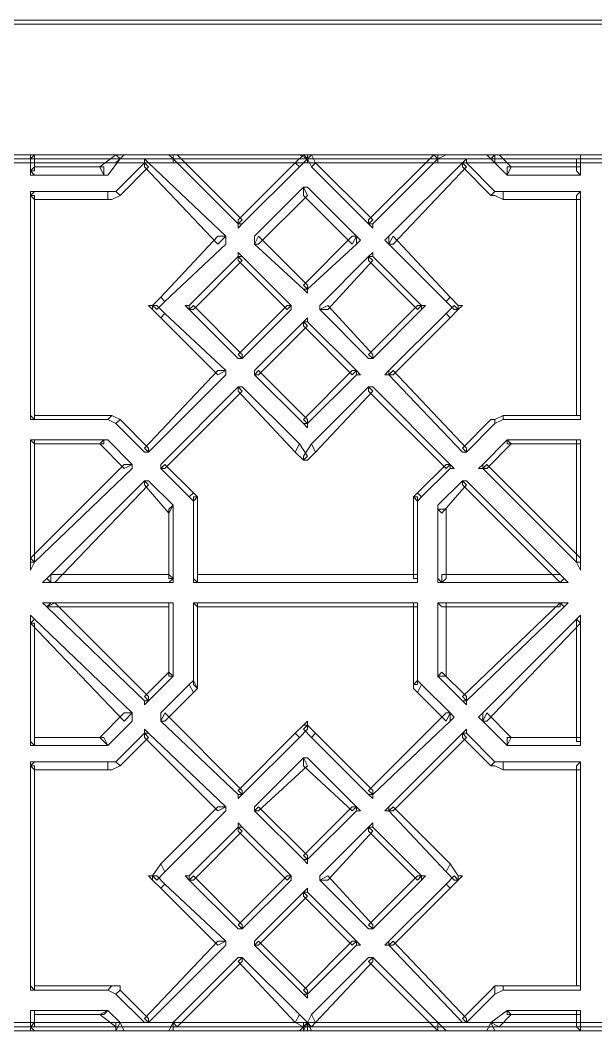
# Model space of a CAD drawing. Extents: x -66030 to 95157, y -13132 to 45879.
# Drawn here: x 77701 to 78253, y 42831 to 43799 of the extents above; entities that cross this region are included whole.
import ezdxf

# ---------------------------------------------------------------- set-up
doc = ezdxf.new("R2010")
doc.units = 0
doc.header["$LTSCALE"] = 100
doc.header["$MEASUREMENT"] = 0
doc.layers.get('0').update_dxf_attribs({"linetype": 'CONTINUOUS'})

msp = doc.modelspace()

# ---------------------------------------------------------------- linework, layer by layer
at = {"lineweight": 0}
for points in [[(81121.14, 43795.43), (81121.14, 43799.34), (77015.97, 43799.34), (77015.97, 43795.43), (81121.14, 43795.43), (81121.14, 43795.43), (81121.14, 43799.34), (81121.14, 43799.34), (81121.14, 43799.34)], [(77015.97, 43670.44), (77015.97, 43666.53), (81121.14, 43666.53), (81121.14, 43670.44), (77015.97, 43670.44), (77015.97, 43670.44), (77015.97, 43670.44), (77015.97, 43670.44), (77015.97, 43670.44)], [(81125.04, 43666.53), (81121.14, 43670.44), (77015.97, 43670.44), (77015.97, 43662.63), (81121.14, 43662.63), (81125.04, 43666.53), (81125.04, 43666.53), (81125.04, 43670.44), (81121.14, 43670.44)], [(77715.13, 43670.44), (77711.23, 43666.53), (77711.23, 43654.81), (77715.13, 43654.81), (77715.13, 43666.53), (77715.13, 43670.44), (77715.13, 43670.44), (77711.23, 43670.44), (77711.23, 43666.53)], [(77797.16, 43666.53), (77793.25, 43670.44), (77715.13, 43670.44), (77715.13, 43662.63), (77793.25, 43662.63), (77797.16, 43666.53), (77797.16, 43666.53), (77801.06, 43670.44), (77793.25, 43670.44)], [(77781.53, 43650.91), (77785.44, 43650.91), (77797.16, 43666.53), (77793.25, 43670.44), (77777.63, 43658.72), (77781.53, 43650.91), (77781.53, 43650.91), (77781.53, 43650.91), (77785.44, 43650.91)], [(77847.94, 43670.44), (77847.94, 43666.53), (77910.43, 43604.04), (77914.34, 43607.94), (77851.84, 43670.44), (77847.94, 43670.44), (77847.94, 43670.44), (77844.03, 43670.44), (77847.94, 43666.53)], [(77976.83, 43666.53), (77972.93, 43670.44), (77847.94, 43670.44), (77847.94, 43662.63), (77972.93, 43662.63), (77976.83, 43666.53), (77976.83, 43666.53), (77980.74, 43670.44), (77972.93, 43670.44)], [(77965.12, 43662.63), (77969.02, 43658.72), (77976.83, 43666.53), (77972.93, 43670.44), (77965.12, 43662.63), (77965.12, 43662.63), (77969.02, 43658.72), (77969.02, 43658.72), (77969.02, 43658.72)], [(77976.83, 43670.44), (77976.83, 43666.53), (77980.74, 43658.72), (77984.64, 43662.63), (77980.74, 43670.44), (77976.83, 43670.44), (77976.83, 43670.44), (77969.02, 43670.44), (77976.83, 43666.53)], [(78101.82, 43666.53), (78101.82, 43670.44), (77976.83, 43670.44), (77976.83, 43662.63), (78101.82, 43662.63), (78101.82, 43666.53), (78101.82, 43666.53), (78109.64, 43670.44), (78101.82, 43670.44)], [(78035.42, 43604.04), (78039.33, 43604.04), (78101.82, 43666.53), (78097.92, 43670.44), (78035.42, 43607.94), (78035.42, 43604.04), (78035.42, 43604.04), (78039.33, 43600.13), (78039.33, 43604.04)], [(78156.51, 43670.44), (78152.6, 43666.53), (78168.23, 43650.91), (78172.13, 43658.72), (78160.41, 43670.44), (78156.51, 43670.44), (78156.51, 43670.44), (78148.7, 43670.44), (78152.6, 43666.53)], [(78238.53, 43666.53), (78238.53, 43670.44), (78156.51, 43670.44), (78156.51, 43662.63), (78238.53, 43662.63), (78238.53, 43666.53), (78238.53, 43666.53), (78238.53, 43670.44), (78238.53, 43670.44)], [(77711.23, 43654.81), (77715.13, 43650.91), (77781.53, 43650.91), (77781.53, 43658.72), (77715.13, 43658.72), (77711.23, 43654.81), (77711.23, 43654.81), (77711.23, 43650.91), (77715.13, 43650.91)], [(77797.16, 43631.38), (77797.16, 43631.38), (77824.5, 43658.72), (77820.59, 43662.63), (77793.25, 43635.29), (77797.16, 43631.38), (77797.16, 43631.38), (77797.16, 43631.38), (77797.16, 43631.38)], [(77820.59, 43662.63), (77820.59, 43658.72), (77890.9, 43584.51), (77898.71, 43592.32), (77824.5, 43662.63), (77820.59, 43662.63), (77824.5, 43662.63), (77820.59, 43666.53), (77820.59, 43662.63)], [(77910.43, 43604.04), (77914.34, 43604.04), (77969.02, 43658.72), (77965.12, 43662.63), (77910.43, 43607.94), (77910.43, 43604.04), (77910.43, 43604.04), (77910.43, 43600.13), (77914.34, 43604.04)], [(77984.64, 43662.63), (77980.74, 43658.72), (78035.42, 43604.04), (78039.33, 43607.94), (77984.64, 43662.63), (77984.64, 43662.63), (77980.74, 43658.72), (77980.74, 43658.72), (77980.74, 43658.72)], [(78054.95, 43584.51), (78058.86, 43584.51), (78129.17, 43658.72), (78125.26, 43662.63), (78054.95, 43592.32), (78054.95, 43584.51), (78054.95, 43592.32), (78051.05, 43588.41), (78054.95, 43584.51)], [(78125.26, 43662.63), (78125.26, 43658.72), (78152.6, 43631.38), (78156.51, 43635.29), (78129.17, 43662.63), (78125.26, 43662.63), (78129.17, 43662.63), (78129.17, 43666.53), (78125.26, 43662.63)], [(78168.23, 43650.91), (78168.23, 43650.91), (78238.53, 43650.91), (78238.53, 43658.72), (78168.23, 43658.72), (78168.23, 43650.91), (78168.23, 43650.91), (78168.23, 43650.91), (78168.23, 43650.91)], [(78238.53, 43650.91), (78238.53, 43654.81), (78238.53, 43666.53), (78234.63, 43666.53), (78234.63, 43654.81), (78238.53, 43650.91), (78238.53, 43650.91), (78238.53, 43650.91), (78238.53, 43654.81)], [(77926.06, 43584.51), (77929.96, 43584.51), (77976.83, 43631.38), (77972.93, 43639.19), (77926.06, 43592.32), (77926.06, 43584.51), (77926.06, 43592.32), (77926.06, 43588.41), (77926.06, 43584.51)], [(77972.93, 43639.19), (77972.93, 43631.38), (78019.8, 43584.51), (78023.7, 43592.32), (77976.83, 43639.19), (77972.93, 43639.19), (77976.83, 43639.19), (77976.83, 43639.19), (77972.93, 43639.19)], [(77711.23, 43631.38), (77715.13, 43627.47), (77785.44, 43627.47), (77785.44, 43635.29), (77715.13, 43635.29), (77711.23, 43631.38), (77715.13, 43635.29), (77711.23, 43635.29), (77711.23, 43631.38)], [(77715.13, 43416.55), (77715.13, 43420.46), (77715.13, 43631.38), (77711.23, 43631.38), (77711.23, 43420.46), (77715.13, 43416.55), (77711.23, 43420.46), (77711.23, 43416.55), (77715.13, 43416.55)], [(77785.44, 43627.47), (77789.35, 43627.47), (77797.16, 43631.38), (77793.25, 43635.29), (77785.44, 43635.29), (77785.44, 43627.47), (77785.44, 43627.47), (77785.44, 43627.47), (77789.35, 43627.47)], [(78152.6, 43631.38), (78156.51, 43631.38), (78164.32, 43627.47), (78164.32, 43635.29), (78156.51, 43635.29), (78152.6, 43631.38), (78152.6, 43631.38), (78152.6, 43631.38), (78156.51, 43631.38)], [(78164.32, 43627.47), (78164.32, 43627.47), (78238.53, 43627.47), (78238.53, 43635.29), (78164.32, 43635.29), (78164.32, 43627.47), (78164.32, 43627.47), (78164.32, 43627.47), (78164.32, 43627.47)], [(78238.53, 43635.29), (78234.63, 43631.38), (78234.63, 43420.46), (78238.53, 43420.46), (78238.53, 43631.38), (78238.53, 43635.29), (78238.53, 43631.38), (78238.53, 43635.29), (78238.53, 43635.29)], [(77898.71, 43592.32), (77890.9, 43592.32), (77836.22, 43533.73), (77840.12, 43529.82), (77898.71, 43584.51), (77898.71, 43592.32), (77898.71, 43584.51), (77898.71, 43588.41), (77898.71, 43592.32)], [(77976.83, 43541.54), (77976.83, 43545.45), (77929.96, 43592.32), (77926.06, 43584.51), (77972.93, 43541.54), (77976.83, 43541.54), (77972.93, 43541.54), (77976.83, 43537.64), (77976.83, 43541.54)], [(78023.7, 43592.32), (78019.8, 43592.32), (77972.93, 43545.45), (77976.83, 43541.54), (78023.7, 43584.51), (78023.7, 43592.32), (78023.7, 43584.51), (78027.61, 43588.41), (78023.7, 43592.32)], [(78109.64, 43529.82), (78113.54, 43533.73), (78058.86, 43592.32), (78054.95, 43584.51), (78109.64, 43529.82), (78109.64, 43529.82), (78113.54, 43533.73), (78113.54, 43533.73), (78113.54, 43533.73)], [(77863.56, 43522.01), (77867.47, 43522.01), (77914.34, 43568.88), (77910.43, 43572.79), (77863.56, 43525.92), (77863.56, 43522.01), (77863.56, 43525.92), (77859.65, 43525.92), (77863.56, 43522.01)], [(77910.43, 43572.79), (77910.43, 43568.88), (77957.3, 43522.01), (77961.21, 43525.92), (77914.34, 43572.79), (77910.43, 43572.79), (77914.34, 43572.79), (77910.43, 43576.7), (77910.43, 43572.79)], [(77988.55, 43522.01), (77996.36, 43522.01), (78039.33, 43568.88), (78035.42, 43572.79), (77988.55, 43525.92), (77988.55, 43522.01), (77988.55, 43525.92), (77988.55, 43525.92), (77988.55, 43522.01)], [(78035.42, 43572.79), (78035.42, 43568.88), (78082.29, 43522.01), (78086.2, 43525.92), (78039.33, 43572.79), (78035.42, 43572.79), (78039.33, 43572.79), (78039.33, 43576.7), (78035.42, 43572.79)], [(77840.12, 43529.82), (77836.22, 43533.73), (77828.41, 43525.92), (77832.31, 43522.01), (77840.12, 43529.82), (77840.12, 43529.82), (77836.22, 43533.73), (77836.22, 43533.73), (77836.22, 43533.73)], [(78121.35, 43522.01), (78121.35, 43525.92), (78113.54, 43533.73), (78109.64, 43529.82), (78117.45, 43522.01), (78121.35, 43522.01), (78121.35, 43522.01), (78125.26, 43525.92), (78121.35, 43525.92)], [(77828.41, 43525.92), (77828.41, 43522.01), (77836.22, 43514.2), (77840.12, 43518.11), (77832.31, 43525.92), (77828.41, 43525.92), (77828.41, 43525.92), (77824.5, 43525.92), (77828.41, 43522.01)], [(77914.34, 43475.14), (77914.34, 43479.05), (77867.47, 43525.92), (77863.56, 43522.01), (77910.43, 43475.14), (77914.34, 43475.14), (77910.43, 43475.14), (77910.43, 43475.14), (77914.34, 43475.14)], [(77961.21, 43525.92), (77957.3, 43525.92), (77910.43, 43479.05), (77914.34, 43475.14), (77961.21, 43522.01), (77961.21, 43525.92), (77961.21, 43522.01), (77961.21, 43525.92), (77961.21, 43525.92)], [(78039.33, 43475.14), (78039.33, 43479.05), (77996.36, 43525.92), (77988.55, 43522.01), (78035.42, 43475.14), (78039.33, 43475.14), (78035.42, 43475.14), (78039.33, 43475.14), (78039.33, 43475.14)], [(78086.2, 43525.92), (78082.29, 43525.92), (78035.42, 43479.05), (78039.33, 43475.14), (78086.2, 43522.01), (78086.2, 43525.92), (78086.2, 43522.01), (78090.11, 43525.92), (78086.2, 43525.92)], [(78109.64, 43518.11), (78113.54, 43514.2), (78121.35, 43522.01), (78117.45, 43525.92), (78109.64, 43518.11), (78109.64, 43518.11), (78113.54, 43514.2), (78113.54, 43514.2), (78113.54, 43514.2)], [(77840.12, 43518.11), (77836.22, 43514.2), (77890.9, 43459.52), (77898.71, 43463.42), (77840.12, 43518.11), (77840.12, 43518.11), (77836.22, 43514.2), (77836.22, 43514.2), (77836.22, 43514.2)], [(77972.93, 43510.29), (77972.93, 43506.39), (78019.8, 43459.52), (78023.7, 43463.42), (77976.83, 43510.29), (77972.93, 43510.29), (77976.83, 43510.29), (77976.83, 43514.2), (77972.93, 43510.29)], [(78054.95, 43459.52), (78058.86, 43459.52), (78113.54, 43514.2), (78109.64, 43518.11), (78054.95, 43463.42), (78054.95, 43459.52), (78054.95, 43463.42), (78051.05, 43459.52), (78054.95, 43459.52)], [(77926.06, 43459.52), (77929.96, 43459.52), (77976.83, 43506.39), (77972.93, 43510.29), (77926.06, 43463.42), (77926.06, 43459.52), (77926.06, 43463.42), (77926.06, 43459.52), (77926.06, 43459.52)], [(77898.71, 43463.42), (77890.9, 43463.42), (77820.59, 43389.21), (77824.5, 43385.3), (77898.71, 43459.52), (77898.71, 43463.42), (77898.71, 43459.52), (77898.71, 43459.52), (77898.71, 43463.42)], [(77976.83, 43412.64), (77976.83, 43416.55), (77929.96, 43463.42), (77926.06, 43459.52), (77972.93, 43412.64), (77976.83, 43412.64), (77972.93, 43412.64), (77976.83, 43408.74), (77976.83, 43412.64)], [(78023.7, 43463.42), (78019.8, 43463.42), (77972.93, 43416.55), (77976.83, 43412.64), (78023.7, 43459.52), (78023.7, 43463.42), (78023.7, 43459.52), (78027.61, 43459.52), (78023.7, 43463.42)], [(78129.17, 43385.3), (78129.17, 43389.21), (78058.86, 43463.42), (78054.95, 43459.52), (78125.26, 43385.3), (78129.17, 43385.3), (78125.26, 43385.3), (78129.17, 43385.3), (78129.17, 43385.3)], [(77836.22, 43369.68), (77840.12, 43369.68), (77914.34, 43443.89), (77910.43, 43447.8), (77836.22, 43373.59), (77836.22, 43369.68), (77836.22, 43373.59), (77836.22, 43369.68), (77836.22, 43369.68)], [(77910.43, 43447.8), (77910.43, 43443.89), (77965.12, 43385.3), (77969.02, 43393.12), (77914.34, 43447.8), (77910.43, 43447.8), (77914.34, 43447.8), (77910.43, 43447.8), (77910.43, 43447.8)], [(77980.74, 43393.12), (77984.64, 43385.3), (78039.33, 43443.89), (78035.42, 43447.8), (77980.74, 43393.12), (77980.74, 43393.12), (77984.64, 43385.3), (77984.64, 43385.3), (77984.64, 43385.3)], [(78035.42, 43447.8), (78035.42, 43443.89), (78109.64, 43369.68), (78113.54, 43373.59), (78039.33, 43447.8), (78035.42, 43447.8), (78039.33, 43447.8), (78039.33, 43447.8), (78035.42, 43447.8)], [(77789.35, 43420.46), (77785.44, 43420.46), (77715.13, 43420.46), (77715.13, 43416.55), (77785.44, 43416.55), (77789.35, 43420.46), (77789.35, 43420.46), (77785.44, 43420.46), (77785.44, 43420.46)], [(77797.16, 43416.55), (77797.16, 43416.55), (77789.35, 43420.46), (77785.44, 43416.55), (77793.25, 43412.64), (77797.16, 43416.55), (77797.16, 43416.55), (77797.16, 43416.55), (77797.16, 43416.55)], [(77824.5, 43385.3), (77824.5, 43389.21), (77797.16, 43416.55), (77793.25, 43412.64), (77820.59, 43385.3), (77824.5, 43385.3), (77820.59, 43385.3), (77820.59, 43385.3), (77824.5, 43385.3)], [(78156.51, 43416.55), (78152.6, 43416.55), (78125.26, 43389.21), (78129.17, 43385.3), (78156.51, 43412.64), (78156.51, 43416.55), (78156.51, 43416.55), (78152.6, 43416.55), (78152.6, 43416.55)], [(78164.32, 43420.46), (78164.32, 43420.46), (78156.51, 43416.55), (78156.51, 43412.64), (78164.32, 43416.55), (78164.32, 43420.46), (78164.32, 43420.46), (78164.32, 43420.46), (78164.32, 43420.46)], [(78238.53, 43420.46), (78238.53, 43420.46), (78164.32, 43420.46), (78164.32, 43416.55), (78238.53, 43416.55), (78238.53, 43420.46), (78238.53, 43416.55), (78238.53, 43416.55), (78238.53, 43420.46)], [(77715.13, 43279.84), (77715.13, 43279.84), (77715.13, 43397.02), (77711.23, 43397.02), (77711.23, 43279.84), (77715.13, 43279.84), (77711.23, 43279.84), (77711.23, 43272.03), (77715.13, 43279.84)], [(77711.23, 43397.02), (77715.13, 43393.12), (77781.53, 43393.12), (77781.53, 43397.02), (77715.13, 43397.02), (77711.23, 43397.02), (77715.13, 43397.02), (77711.23, 43397.02), (77711.23, 43397.02)], [(77781.53, 43397.02), (77777.63, 43393.12), (77801.06, 43369.68), (77808.88, 43373.59), (77785.44, 43397.02), (77781.53, 43397.02), (77785.44, 43397.02), (77781.53, 43397.02), (77781.53, 43397.02)], [(78144.79, 43369.68), (78148.7, 43369.68), (78172.13, 43393.12), (78168.23, 43397.02), (78144.79, 43373.59), (78144.79, 43369.68), (78144.79, 43373.59), (78140.88, 43369.68), (78144.79, 43369.68)], [(78168.23, 43397.02), (78168.23, 43393.12), (78238.53, 43393.12), (78238.53, 43397.02), (78168.23, 43397.02), (78168.23, 43397.02), (78168.23, 43397.02), (78168.23, 43397.02), (78168.23, 43397.02)], [(78238.53, 43397.02), (78234.63, 43397.02), (78234.63, 43279.84), (78238.53, 43279.84), (78238.53, 43397.02), (78238.53, 43397.02), (78238.53, 43397.02), (78238.53, 43397.02), (78238.53, 43397.02)], [(77969.02, 43393.12), (77965.12, 43385.3), (77972.93, 43377.49), (77976.83, 43381.4), (77969.02, 43393.12), (77969.02, 43393.12), (77965.12, 43385.3), (77965.12, 43385.3), (77965.12, 43385.3)], [(77972.93, 43377.49), (77976.83, 43377.49), (77984.64, 43385.3), (77980.74, 43393.12), (77972.93, 43381.4), (77972.93, 43377.49), (77972.93, 43377.49), (77976.83, 43377.49), (77976.83, 43377.49)], [(77808.88, 43373.59), (77801.06, 43373.59), (77711.23, 43283.75), (77715.13, 43279.84), (77808.88, 43369.68), (77808.88, 43373.59), (77808.88, 43369.68), (77808.88, 43369.68), (77808.88, 43373.59)], [(77863.56, 43342.34), (77867.47, 43346.24), (77840.12, 43373.59), (77836.22, 43369.68), (77863.56, 43342.34), (77863.56, 43342.34), (77867.47, 43346.24), (77867.47, 43346.24), (77867.47, 43346.24)], [(78113.54, 43373.59), (78109.64, 43373.59), (78082.29, 43346.24), (78086.2, 43342.34), (78113.54, 43369.68), (78113.54, 43373.59), (78113.54, 43369.68), (78117.45, 43369.68), (78113.54, 43373.59)], [(78238.53, 43279.84), (78238.53, 43283.75), (78148.7, 43373.59), (78144.79, 43369.68), (78234.63, 43279.84), (78238.53, 43279.84), (78234.63, 43279.84), (78238.53, 43272.03), (78238.53, 43279.84)], [(77730.76, 43260.31), (77734.66, 43260.31), (77824.5, 43354.06), (77820.59, 43357.96), (77726.85, 43264.22), (77730.76, 43260.31), (77726.85, 43264.22), (77722.95, 43260.31), (77730.76, 43260.31)], [(77820.59, 43357.96), (77820.59, 43354.06), (77844.03, 43326.71), (77847.94, 43334.53), (77824.5, 43357.96), (77820.59, 43357.96), (77824.5, 43357.96), (77820.59, 43357.96), (77820.59, 43357.96)], [(78101.82, 43330.62), (78105.73, 43326.71), (78129.17, 43354.06), (78125.26, 43357.96), (78101.82, 43334.53), (78101.82, 43330.62), (78101.82, 43334.53), (78101.82, 43330.62), (78101.82, 43330.62)], [(78125.26, 43357.96), (78125.26, 43354.06), (78219, 43260.31), (78222.91, 43264.22), (78129.17, 43357.96), (78125.26, 43357.96), (78129.17, 43357.96), (78129.17, 43357.96), (78125.26, 43357.96)], [(77871.37, 43342.34), (77871.37, 43342.34), (77867.47, 43346.24), (77863.56, 43342.34), (77867.47, 43338.43), (77871.37, 43342.34), (77871.37, 43342.34), (77871.37, 43342.34), (77871.37, 43342.34)], [(77871.37, 43260.31), (77871.37, 43264.22), (77871.37, 43342.34), (77867.47, 43342.34), (77867.47, 43264.22), (77871.37, 43260.31), (77867.47, 43264.22), (77867.47, 43260.31), (77871.37, 43260.31)], [(78086.2, 43342.34), (78082.29, 43346.24), (78078.39, 43342.34), (78082.29, 43338.43), (78086.2, 43342.34), (78086.2, 43342.34), (78082.29, 43346.24), (78082.29, 43346.24), (78082.29, 43346.24)], [(78078.39, 43342.34), (78078.39, 43342.34), (78078.39, 43264.22), (78082.29, 43264.22), (78082.29, 43342.34), (78078.39, 43342.34), (78078.39, 43342.34), (78078.39, 43342.34), (78078.39, 43342.34)], [(77847.94, 43334.53), (77844.03, 43330.62), (77844.03, 43264.22), (77847.94, 43264.22), (77847.94, 43330.62), (77847.94, 43334.53), (77847.94, 43330.62), (77847.94, 43330.62), (77847.94, 43334.53)], [(78105.73, 43260.31), (78109.64, 43264.22), (78109.64, 43330.62), (78101.82, 43330.62), (78101.82, 43264.22), (78105.73, 43260.31), (78101.82, 43264.22), (78101.82, 43260.31), (78105.73, 43260.31)], [(77847.94, 43264.22), (77844.03, 43268.12), (77730.76, 43268.12), (77730.76, 43260.31), (77844.03, 43260.31), (77847.94, 43264.22), (77844.03, 43260.31), (77847.94, 43260.31), (77847.94, 43264.22)], [(78082.29, 43264.22), (78082.29, 43268.12), (77871.37, 43268.12), (77871.37, 43260.31), (78082.29, 43260.31), (78082.29, 43264.22), (78082.29, 43260.31), (78082.29, 43260.31), (78082.29, 43264.22)], [(78222.91, 43264.22), (78219, 43268.12), (78105.73, 43268.12), (78105.73, 43260.31), (78219, 43260.31), (78222.91, 43264.22), (78219, 43260.31), (78226.81, 43260.31), (78222.91, 43264.22)], [(77726.85, 43236.88), (77730.76, 43236.88), (77844.03, 43236.88), (77844.03, 43240.78), (77730.76, 43240.78), (77726.85, 43236.88), (77730.76, 43240.78), (77722.95, 43240.78), (77726.85, 43236.88)], [(77824.5, 43147.04), (77824.5, 43150.95), (77734.66, 43240.78), (77726.85, 43236.88), (77820.59, 43147.04), (77824.5, 43147.04), (77820.59, 43147.04), (77820.59, 43143.13), (77824.5, 43147.04)], [(77844.03, 43240.78), (77844.03, 43240.78), (77844.03, 43170.47), (77847.94, 43170.47), (77847.94, 43240.78), (77844.03, 43240.78), (77847.94, 43240.78), (77847.94, 43240.78), (77844.03, 43240.78)], [(77871.37, 43158.76), (77871.37, 43162.66), (77871.37, 43240.78), (77867.47, 43240.78), (77867.47, 43162.66), (77871.37, 43158.76), (77871.37, 43158.76), (77871.37, 43162.66), (77871.37, 43162.66)], [(77867.47, 43240.78), (77871.37, 43236.88), (78082.29, 43236.88), (78082.29, 43240.78), (77871.37, 43240.78), (77867.47, 43240.78), (77871.37, 43240.78), (77867.47, 43240.78), (77867.47, 43240.78)], [(78082.29, 43240.78), (78078.39, 43240.78), (78078.39, 43162.66), (78082.29, 43162.66), (78082.29, 43240.78), (78082.29, 43240.78), (78082.29, 43240.78), (78082.29, 43240.78), (78082.29, 43240.78)], [(78101.82, 43240.78), (78105.73, 43236.88), (78219, 43236.88), (78219, 43240.78), (78105.73, 43240.78), (78101.82, 43240.78), (78105.73, 43240.78), (78101.82, 43240.78), (78101.82, 43240.78)], [(78101.82, 43170.47), (78109.64, 43170.47), (78109.64, 43240.78), (78101.82, 43240.78), (78101.82, 43170.47), (78101.82, 43170.47), (78101.82, 43170.47), (78101.82, 43170.47), (78101.82, 43170.47)], [(78219, 43240.78), (78219, 43240.78), (78125.26, 43150.95), (78129.17, 43147.04), (78222.91, 43236.88), (78219, 43240.78), (78222.91, 43236.88), (78226.81, 43240.78), (78219, 43240.78)], [(77711.23, 43221.25), (77711.23, 43221.25), (77801.06, 43127.51), (77808.88, 43135.32), (77715.13, 43225.16), (77711.23, 43221.25), (77715.13, 43225.16), (77711.23, 43229.06), (77711.23, 43221.25)], [(78144.79, 43127.51), (78148.7, 43127.51), (78238.53, 43221.25), (78234.63, 43225.16), (78144.79, 43135.32), (78144.79, 43127.51), (78144.79, 43135.32), (78140.88, 43131.42), (78144.79, 43127.51)], [(78234.63, 43225.16), (78234.63, 43221.25), (78234.63, 43107.98), (78238.53, 43107.98), (78238.53, 43221.25), (78234.63, 43225.16), (78238.53, 43221.25), (78238.53, 43229.06), (78234.63, 43225.16)], [(77715.13, 43104.07), (77715.13, 43107.98), (77715.13, 43221.25), (77711.23, 43221.25), (77711.23, 43107.98), (77715.13, 43104.07), (77711.23, 43107.98), (77711.23, 43104.07), (77715.13, 43104.07)], [(77847.94, 43170.47), (77844.03, 43174.38), (77820.59, 43150.95), (77824.5, 43147.04), (77847.94, 43170.47), (77847.94, 43170.47), (77847.94, 43170.47), (77847.94, 43170.47), (77847.94, 43170.47)], [(78129.17, 43147.04), (78129.17, 43150.95), (78105.73, 43174.38), (78101.82, 43170.47), (78125.26, 43147.04), (78129.17, 43147.04), (78125.26, 43147.04), (78129.17, 43143.13), (78129.17, 43147.04)], [(77863.56, 43162.66), (77867.47, 43154.85), (77871.37, 43158.76), (77867.47, 43166.57), (77863.56, 43162.66), (77863.56, 43162.66), (77867.47, 43154.85), (77867.47, 43154.85), (77867.47, 43154.85)], [(78078.39, 43162.66), (78078.39, 43158.76), (78082.29, 43154.85), (78086.2, 43162.66), (78082.29, 43166.57), (78078.39, 43162.66), (78078.39, 43162.66), (78078.39, 43162.66), (78078.39, 43158.76)], [(77836.22, 43127.51), (77840.12, 43127.51), (77867.47, 43154.85), (77863.56, 43162.66), (77836.22, 43135.32), (77836.22, 43127.51), (77836.22, 43135.32), (77836.22, 43131.42), (77836.22, 43127.51)], [(78086.2, 43162.66), (78082.29, 43154.85), (78109.64, 43127.51), (78113.54, 43135.32), (78086.2, 43162.66), (78086.2, 43162.66), (78082.29, 43154.85), (78082.29, 43154.85), (78082.29, 43154.85)], [(77808.88, 43135.32), (77801.06, 43135.32), (77777.63, 43111.89), (77785.44, 43104.07), (77808.88, 43127.51), (77808.88, 43135.32), (77808.88, 43127.51), (77808.88, 43131.42), (77808.88, 43135.32)], [(77914.34, 43057.2), (77914.34, 43061.11), (77840.12, 43135.32), (77836.22, 43127.51), (77910.43, 43057.2), (77914.34, 43057.2), (77910.43, 43057.2), (77910.43, 43053.3), (77914.34, 43057.2)], [(78113.54, 43135.32), (78109.64, 43135.32), (78035.42, 43061.11), (78039.33, 43057.2), (78113.54, 43127.51), (78113.54, 43135.32), (78113.54, 43127.51), (78117.45, 43131.42), (78113.54, 43135.32)], [(78168.23, 43104.07), (78172.13, 43111.89), (78148.7, 43135.32), (78144.79, 43127.51), (78168.23, 43104.07), (78168.23, 43104.07), (78168.23, 43104.07), (78168.23, 43104.07), (78168.23, 43104.07)], [(77976.83, 43123.6), (77972.93, 43123.6), (77965.12, 43115.79), (77969.02, 43111.89), (77976.83, 43119.7), (77976.83, 43123.6), (77976.83, 43123.6), (77976.83, 43127.51), (77972.93, 43123.6)], [(77820.59, 43115.79), (77820.59, 43111.89), (77890.9, 43041.58), (77898.71, 43045.48), (77824.5, 43115.79), (77820.59, 43115.79), (77824.5, 43115.79), (77820.59, 43119.7), (77820.59, 43115.79)], [(77980.74, 43111.89), (77984.64, 43115.79), (77976.83, 43123.6), (77972.93, 43119.7), (77980.74, 43111.89), (77980.74, 43111.89), (77984.64, 43115.79), (77984.64, 43115.79), (77984.64, 43115.79)], [(78125.26, 43115.79), (78125.26, 43111.89), (78152.6, 43084.54), (78156.51, 43088.45), (78129.17, 43115.79), (78125.26, 43115.79), (78129.17, 43115.79), (78129.17, 43119.7), (78125.26, 43115.79)], [(77785.44, 43104.07), (77781.53, 43111.89), (77715.13, 43111.89), (77715.13, 43104.07), (77781.53, 43104.07), (77785.44, 43104.07), (77781.53, 43104.07), (77781.53, 43104.07), (77785.44, 43104.07)], [(77797.16, 43084.54), (77797.16, 43084.54), (77824.5, 43111.89), (77820.59, 43115.79), (77793.25, 43088.45), (77797.16, 43084.54), (77797.16, 43084.54), (77797.16, 43084.54), (77797.16, 43084.54)], [(77969.02, 43111.89), (77965.12, 43115.79), (77910.43, 43061.11), (77914.34, 43057.2), (77969.02, 43111.89), (77969.02, 43111.89), (77965.12, 43115.79), (77965.12, 43115.79), (77965.12, 43115.79)], [(78039.33, 43057.2), (78039.33, 43061.11), (77984.64, 43115.79), (77980.74, 43111.89), (78035.42, 43057.2), (78039.33, 43057.2), (78035.42, 43057.2), (78039.33, 43053.3), (78039.33, 43057.2)], [(78054.95, 43041.58), (78058.86, 43041.58), (78129.17, 43111.89), (78125.26, 43115.79), (78054.95, 43045.48), (78054.95, 43041.58), (78054.95, 43045.48), (78051.05, 43041.58), (78054.95, 43041.58)], [(78238.53, 43107.98), (78238.53, 43111.89), (78168.23, 43111.89), (78168.23, 43104.07), (78238.53, 43104.07), (78238.53, 43107.98), (78238.53, 43104.07), (78238.53, 43104.07), (78238.53, 43107.98)], [(77711.23, 43084.54), (77715.13, 43080.64), (77785.44, 43080.64), (77785.44, 43088.45), (77715.13, 43088.45), (77711.23, 43084.54), (77715.13, 43088.45), (77711.23, 43088.45), (77711.23, 43084.54)], [(77785.44, 43080.64), (77789.35, 43080.64), (77797.16, 43084.54), (77793.25, 43088.45), (77785.44, 43088.45), (77785.44, 43080.64), (77785.44, 43080.64), (77785.44, 43080.64), (77789.35, 43080.64)], [(77926.06, 43041.58), (77929.96, 43041.58), (77976.83, 43084.54), (77972.93, 43092.36), (77926.06, 43045.48), (77926.06, 43041.58), (77926.06, 43045.48), (77926.06, 43041.58), (77926.06, 43041.58)], [(77972.93, 43092.36), (77972.93, 43084.54), (78019.8, 43041.58), (78023.7, 43045.48), (77976.83, 43092.36), (77972.93, 43092.36), (77976.83, 43092.36), (77976.83, 43092.36), (77972.93, 43092.36)], [(78152.6, 43084.54), (78156.51, 43084.54), (78164.32, 43080.64), (78164.32, 43088.45), (78156.51, 43088.45), (78152.6, 43084.54), (78152.6, 43084.54), (78152.6, 43084.54), (78156.51, 43084.54)], [(78164.32, 43080.64), (78164.32, 43080.64), (78238.53, 43080.64), (78238.53, 43088.45), (78164.32, 43088.45), (78164.32, 43080.64), (78164.32, 43080.64), (78164.32, 43080.64), (78164.32, 43080.64)], [(78238.53, 43088.45), (78234.63, 43084.54), (78234.63, 42873.62), (78238.53, 42873.62), (78238.53, 43084.54), (78238.53, 43088.45), (78238.53, 43084.54), (78238.53, 43088.45), (78238.53, 43088.45)], [(77715.13, 42869.72), (77715.13, 42873.62), (77715.13, 43084.54), (77711.23, 43084.54), (77711.23, 42873.62), (77715.13, 42869.72), (77711.23, 42873.62), (77711.23, 42869.72), (77715.13, 42869.72)], [(77898.71, 43045.48), (77890.9, 43045.48), (77836.22, 42990.8), (77840.12, 42982.99), (77898.71, 43041.58), (77898.71, 43045.48), (77898.71, 43041.58), (77898.71, 43041.58), (77898.71, 43045.48)], [(77976.83, 42994.71), (77976.83, 42998.61), (77929.96, 43045.48), (77926.06, 43041.58), (77972.93, 42994.71), (77976.83, 42994.71), (77972.93, 42994.71), (77976.83, 42990.8), (77976.83, 42994.71)], [(78023.7, 43045.48), (78019.8, 43045.48), (77972.93, 42998.61), (77976.83, 42994.71), (78023.7, 43041.58), (78023.7, 43045.48), (78023.7, 43041.58), (78027.61, 43041.58), (78023.7, 43045.48)], [(78109.64, 42982.99), (78113.54, 42990.8), (78058.86, 43045.48), (78054.95, 43041.58), (78109.64, 42982.99), (78109.64, 42982.99), (78113.54, 42990.8), (78113.54, 42990.8), (78113.54, 42990.8)], [(77910.43, 43025.95), (77910.43, 43022.05), (77957.3, 42975.18), (77961.21, 42979.08), (77914.34, 43025.95), (77910.43, 43025.95), (77914.34, 43025.95), (77910.43, 43029.86), (77910.43, 43025.95)], [(78035.42, 43025.95), (78035.42, 43022.05), (78082.29, 42975.18), (78086.2, 42979.08), (78039.33, 43025.95), (78035.42, 43025.95), (78039.33, 43025.95), (78039.33, 43029.86), (78035.42, 43025.95)], [(77863.56, 42975.18), (77867.47, 42975.18), (77914.34, 43022.05), (77910.43, 43025.95), (77863.56, 42979.08), (77863.56, 42975.18), (77863.56, 42979.08), (77859.65, 42979.08), (77863.56, 42975.18)], [(77988.55, 42975.18), (77996.36, 42975.18), (78039.33, 43022.05), (78035.42, 43025.95), (77988.55, 42979.08), (77988.55, 42975.18), (77988.55, 42979.08), (77988.55, 42979.08), (77988.55, 42975.18)], [(77840.12, 42982.99), (77836.22, 42990.8), (77828.41, 42979.08), (77832.31, 42975.18), (77840.12, 42982.99), (77840.12, 42982.99), (77836.22, 42990.8), (77836.22, 42990.8), (77836.22, 42990.8)], [(78121.35, 42975.18), (78121.35, 42979.08), (78113.54, 42990.8), (78109.64, 42982.99), (78117.45, 42975.18), (78121.35, 42975.18), (78121.35, 42975.18), (78125.26, 42979.08), (78121.35, 42979.08)], [(77828.41, 42979.08), (77828.41, 42975.18), (77836.22, 42967.36), (77840.12, 42971.27), (77832.31, 42979.08), (77828.41, 42979.08), (77828.41, 42979.08), (77824.5, 42979.08), (77828.41, 42975.18)], [(77840.12, 42971.27), (77836.22, 42967.36), (77890.9, 42912.68), (77898.71, 42916.59), (77840.12, 42971.27), (77840.12, 42971.27), (77836.22, 42967.36), (77836.22, 42967.36), (77836.22, 42967.36)], [(77914.34, 42928.31), (77914.34, 42932.21), (77867.47, 42979.08), (77863.56, 42975.18), (77910.43, 42928.31), (77914.34, 42928.31), (77910.43, 42928.31), (77910.43, 42928.31), (77914.34, 42928.31)], [(77961.21, 42979.08), (77957.3, 42979.08), (77910.43, 42932.21), (77914.34, 42928.31), (77961.21, 42975.18), (77961.21, 42979.08), (77961.21, 42975.18), (77961.21, 42979.08), (77961.21, 42979.08)], [(78039.33, 42928.31), (78039.33, 42932.21), (77996.36, 42979.08), (77988.55, 42975.18), (78035.42, 42928.31), (78039.33, 42928.31), (78035.42, 42928.31), (78039.33, 42928.31), (78039.33, 42928.31)], [(78086.2, 42979.08), (78082.29, 42979.08), (78035.42, 42932.21), (78039.33, 42928.31), (78086.2, 42975.18), (78086.2, 42979.08), (78086.2, 42975.18), (78090.11, 42979.08), (78086.2, 42979.08)], [(78054.95, 42912.68), (78058.86, 42912.68), (78113.54, 42967.36), (78109.64, 42971.27), (78054.95, 42916.59), (78054.95, 42912.68), (78054.95, 42916.59), (78051.05, 42912.68), (78054.95, 42912.68)], [(78109.64, 42971.27), (78113.54, 42967.36), (78121.35, 42975.18), (78117.45, 42979.08), (78109.64, 42971.27), (78109.64, 42971.27), (78113.54, 42967.36), (78113.54, 42967.36), (78113.54, 42967.36)], [(77926.06, 42912.68), (77929.96, 42912.68), (77976.83, 42959.55), (77972.93, 42963.46), (77926.06, 42916.59), (77926.06, 42912.68), (77926.06, 42916.59), (77926.06, 42912.68), (77926.06, 42912.68)], [(77972.93, 42963.46), (77972.93, 42959.55), (78019.8, 42912.68), (78023.7, 42916.59), (77976.83, 42963.46), (77972.93, 42963.46), (77976.83, 42963.46), (77976.83, 42967.36), (77972.93, 42963.46)], [(77898.71, 42916.59), (77890.9, 42916.59), (77820.59, 42842.37), (77824.5, 42838.47), (77898.71, 42912.68), (77898.71, 42916.59), (77898.71, 42912.68), (77898.71, 42912.68), (77898.71, 42916.59)], [(77976.83, 42865.81), (77976.83, 42869.72), (77929.96, 42916.59), (77926.06, 42912.68), (77972.93, 42865.81), (77976.83, 42865.81), (77972.93, 42865.81), (77976.83, 42861.9), (77976.83, 42865.81)], [(78023.7, 42916.59), (78019.8, 42916.59), (77972.93, 42869.72), (77976.83, 42865.81), (78023.7, 42912.68), (78023.7, 42916.59), (78023.7, 42912.68), (78027.61, 42912.68), (78023.7, 42916.59)], [(78129.17, 42838.47), (78129.17, 42842.37), (78058.86, 42916.59), (78054.95, 42912.68), (78125.26, 42838.47), (78129.17, 42838.47), (78125.26, 42838.47), (78129.17, 42838.47), (78129.17, 42838.47)], [(77914.34, 42900.96), (77910.43, 42900.96), (77847.94, 42838.47), (77851.84, 42834.56), (77914.34, 42897.06), (77914.34, 42900.96), (77914.34, 42900.96), (77910.43, 42900.96), (77910.43, 42900.96)], [(77965.12, 42838.47), (77969.02, 42846.28), (77914.34, 42900.96), (77910.43, 42897.06), (77965.12, 42838.47), (77965.12, 42838.47), (77969.02, 42846.28), (77969.02, 42846.28), (77969.02, 42846.28)], [(78039.33, 42900.96), (78035.42, 42900.96), (77980.74, 42846.28), (77984.64, 42838.47), (78039.33, 42897.06), (78039.33, 42900.96), (78039.33, 42900.96), (78039.33, 42900.96), (78035.42, 42900.96)], [(78101.82, 42830.66), (78101.82, 42838.47), (78039.33, 42900.96), (78035.42, 42897.06), (78097.92, 42834.56), (78101.82, 42830.66), (78101.82, 42830.66), (78109.64, 42830.66), (78101.82, 42838.47)], [(77789.35, 42873.62), (77785.44, 42873.62), (77715.13, 42873.62), (77715.13, 42869.72), (77785.44, 42869.72), (77789.35, 42873.62), (77789.35, 42873.62), (77785.44, 42873.62), (77785.44, 42873.62)], [(77797.16, 42869.72), (77797.16, 42873.62), (77789.35, 42873.62), (77785.44, 42869.72), (77793.25, 42865.81), (77797.16, 42869.72), (77797.16, 42869.72), (77797.16, 42869.72), (77797.16, 42873.62)], [(77824.5, 42838.47), (77824.5, 42842.37), (77797.16, 42869.72), (77793.25, 42865.81), (77820.59, 42838.47), (77824.5, 42838.47), (77820.59, 42838.47), (77820.59, 42838.47), (77824.5, 42838.47)], [(78156.51, 42873.62), (78152.6, 42869.72), (78125.26, 42842.37), (78129.17, 42838.47), (78156.51, 42865.81), (78156.51, 42873.62), (78156.51, 42873.62), (78152.6, 42869.72), (78152.6, 42869.72)], [(78164.32, 42873.62), (78164.32, 42873.62), (78156.51, 42873.62), (78156.51, 42865.81), (78164.32, 42869.72), (78164.32, 42873.62), (78164.32, 42873.62), (78164.32, 42873.62), (78164.32, 42873.62)], [(78238.53, 42873.62), (78238.53, 42873.62), (78164.32, 42873.62), (78164.32, 42869.72), (78238.53, 42869.72), (78238.53, 42873.62), (78238.53, 42869.72), (78238.53, 42869.72), (78238.53, 42873.62)], [(77715.13, 42850.19), (77711.23, 42850.19), (77711.23, 42834.56), (77715.13, 42834.56), (77715.13, 42850.19), (77715.13, 42850.19), (77715.13, 42850.19), (77711.23, 42850.19), (77711.23, 42850.19)], [(77785.44, 42850.19), (77781.53, 42850.19), (77715.13, 42850.19), (77715.13, 42846.28), (77781.53, 42846.28), (77785.44, 42850.19), (77785.44, 42850.19), (77781.53, 42850.19), (77781.53, 42850.19)], [(77793.25, 42830.66), (77797.16, 42838.47), (77785.44, 42850.19), (77777.63, 42846.28), (77793.25, 42834.56), (77793.25, 42830.66), (77793.25, 42830.66), (77801.06, 42830.66), (77797.16, 42838.47)], [(77972.93, 42830.66), (77976.83, 42838.47), (77969.02, 42846.28), (77965.12, 42838.47), (77972.93, 42834.56), (77972.93, 42830.66), (77972.93, 42830.66), (77980.74, 42830.66), (77976.83, 42838.47)], [(77984.64, 42838.47), (77980.74, 42846.28), (77976.83, 42838.47), (77980.74, 42834.56), (77984.64, 42838.47), (77984.64, 42838.47), (77980.74, 42846.28), (77980.74, 42846.28), (77980.74, 42846.28)], [(78168.23, 42850.19), (78168.23, 42850.19), (78152.6, 42838.47), (78160.41, 42834.56), (78172.13, 42846.28), (78168.23, 42850.19), (78168.23, 42850.19), (78168.23, 42850.19), (78168.23, 42850.19)], [(78238.53, 42850.19), (78238.53, 42850.19), (78168.23, 42850.19), (78168.23, 42846.28), (78238.53, 42846.28), (78238.53, 42850.19), (78238.53, 42850.19), (78238.53, 42850.19), (78238.53, 42850.19)], [(78238.53, 42830.66), (78238.53, 42834.56), (78238.53, 42850.19), (78234.63, 42850.19), (78234.63, 42834.56), (78238.53, 42830.66), (78238.53, 42830.66), (78238.53, 42830.66), (78238.53, 42834.56)], [(77015.97, 42838.47), (77015.97, 42834.56), (81121.14, 42834.56), (81121.14, 42838.47), (77015.97, 42838.47), (77015.97, 42838.47), (77015.97, 42838.47), (77015.97, 42838.47), (77015.97, 42838.47)], [(77015.97, 42834.56), (77015.97, 42830.66), (81121.14, 42830.66), (81121.14, 42838.47), (77015.97, 42838.47), (77015.97, 42834.56), (77015.97, 42834.56), (77015.97, 42830.66), (77015.97, 42830.66)], [(77711.23, 42834.56), (77715.13, 42830.66), (77793.25, 42830.66), (77793.25, 42838.47), (77715.13, 42838.47), (77711.23, 42834.56), (77711.23, 42834.56), (77711.23, 42830.66), (77715.13, 42830.66)], [(77847.94, 42838.47), (77847.94, 42830.66), (77972.93, 42830.66), (77972.93, 42838.47), (77847.94, 42838.47), (77847.94, 42838.47), (77847.94, 42838.47), (77844.03, 42830.66), (77847.94, 42830.66)], [(77976.83, 42838.47), (77976.83, 42830.66), (78101.82, 42830.66), (78101.82, 42838.47), (77976.83, 42838.47), (77976.83, 42838.47), (77976.83, 42838.47), (77969.02, 42830.66), (77976.83, 42830.66)], [(78152.6, 42838.47), (78156.51, 42830.66), (78238.53, 42830.66), (78238.53, 42838.47), (78156.51, 42838.47), (78152.6, 42838.47), (78152.6, 42838.47), (78148.7, 42830.66), (78156.51, 42830.66)]]:
    msp.add_lwpolyline(points, close=True, dxfattribs=at)

doc.saveas('drawing.dxf')
